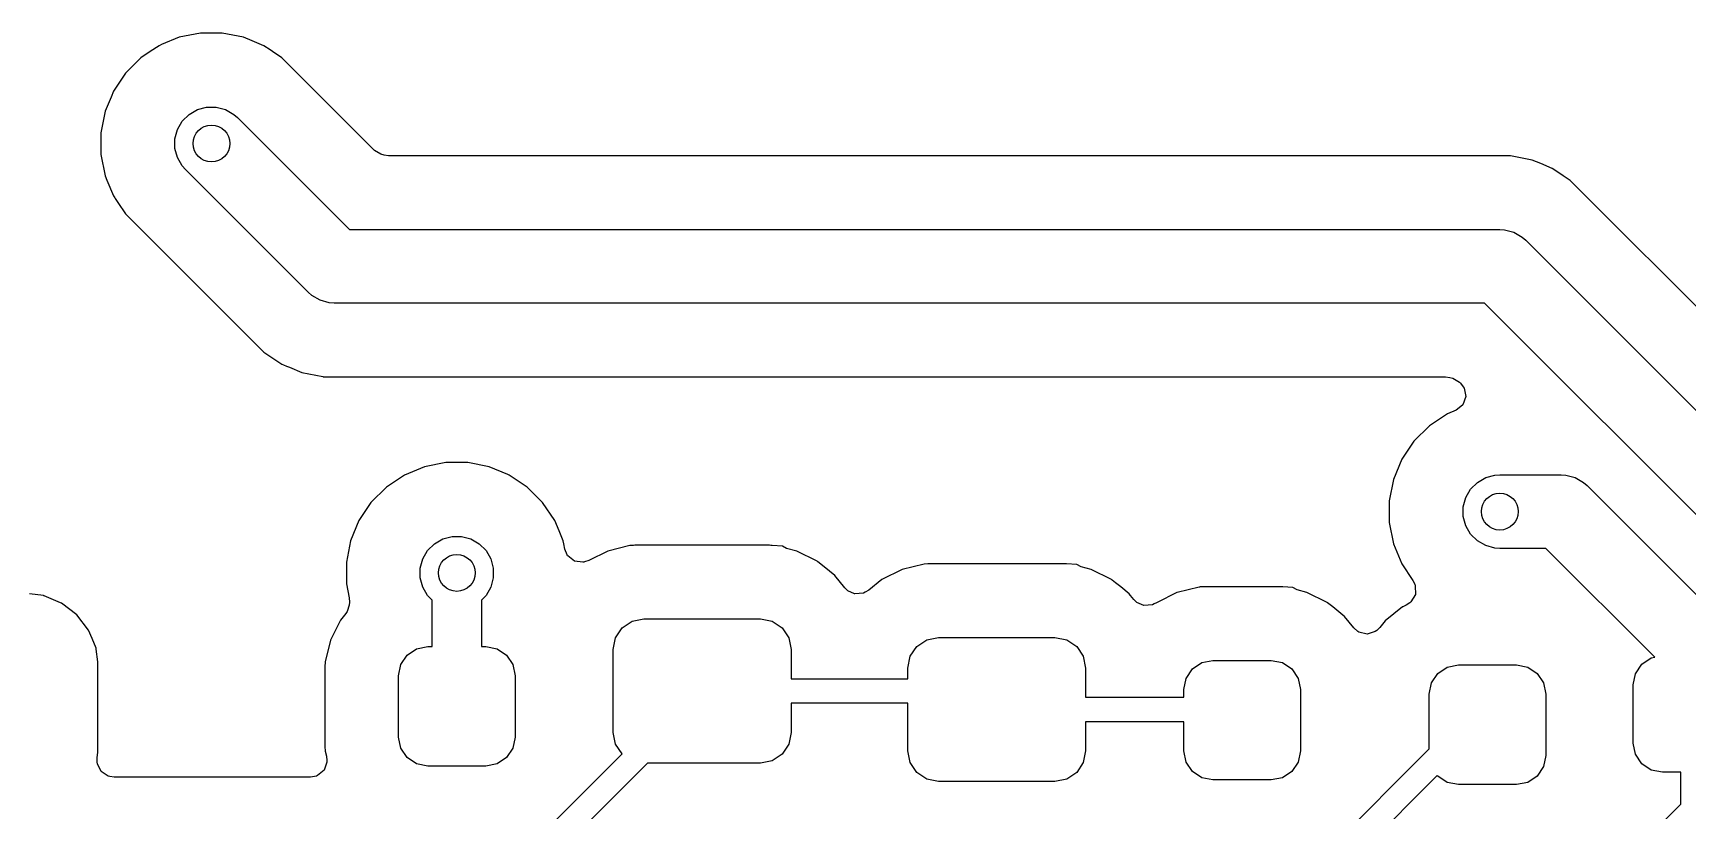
# Model space of a CAD drawing. Header units: inches. Extents: x 1.32 to 5.22, y -7.01 to -1.14.
# Drawn here: x 2.364 to 2.895, y -5.155 to -4.905 of the extents above; entities that cross this region are included whole.
import ezdxf

# ---------------------------------------------------------------- set-up
doc = ezdxf.new("R2010")
doc.units = ezdxf.units.IN
doc.header["$MEASUREMENT"] = 0
doc.layers.add('B.Cu', color=153, linetype='CONTINUOUS', true_color=0x4d7fc4)

msp = doc.modelspace()

# ---------------------------------------------------------------- linework, layer by layer
at = {"layer": 'B.Cu', "linetype": 'CONTINUOUS'}
for p, q in [((2.41777, -4.90549), (2.41092, -4.90685)), ((2.42475, -4.90549), (2.41777, -4.90549)), ((2.41777, -4.90549), (2.41777, -4.90549)), ((2.41777, -4.90549), (2.41777, -4.90549)), ((2.4316, -4.90685), (2.42475, -4.90549)), ((2.42475, -4.90549), (2.42475, -4.90549)), ((2.42475, -4.90549), (2.42475, -4.90549)), ((2.40161, -4.91144), (2.39866, -4.91341)), ((2.40447, -4.90953), (2.40161, -4.91144)), ((2.40528, -4.90919), (2.40447, -4.90953)), ((2.40447, -4.90953), (2.40447, -4.90953)), ((2.41092, -4.90685), (2.40528, -4.90919)), ((2.40528, -4.90919), (2.40528, -4.90919)), ((2.41092, -4.90685), (2.41092, -4.90685)), ((2.43438, -4.90801), (2.4316, -4.90685)), ((2.4316, -4.90685), (2.4316, -4.90685)), ((2.4316, -4.90685), (2.4316, -4.90685)), ((2.43805, -4.90953), (2.43438, -4.90801)), ((2.43438, -4.90801), (2.43438, -4.90801)), ((2.44011, -4.9109), (2.43805, -4.90953)), ((2.43805, -4.90953), (2.43805, -4.90953)), ((2.43805, -4.90953), (2.43805, -4.90953)), ((2.44091, -4.91144), (2.44011, -4.9109)), ((2.44386, -4.91341), (2.44091, -4.91144)), ((2.39866, -4.91341), (2.39372, -4.91834)), ((2.47359, -4.94314), (2.44386, -4.91341)), ((2.44386, -4.91341), (2.44386, -4.91341)), ((2.44386, -4.91341), (2.44386, -4.91341)), ((2.3922, -4.92063), (2.38984, -4.92415)), ((2.39372, -4.91834), (2.3922, -4.92063)), ((2.3922, -4.92063), (2.3922, -4.92063)), ((2.38906, -4.92605), (2.38717, -4.9306)), ((2.38984, -4.92415), (2.38906, -4.92605)), ((2.38984, -4.92415), (2.38984, -4.92415)), ((2.38717, -4.9306), (2.38581, -4.93745)), ((2.38717, -4.9306), (2.38717, -4.9306)), ((2.38717, -4.9306), (2.38717, -4.9306)), ((2.41189, -4.93375), (2.41407, -4.93157)), ((2.41407, -4.93157), (2.41674, -4.93003)), ((2.41674, -4.93003), (2.41972, -4.92923)), ((2.41972, -4.92923), (2.4228, -4.92923)), ((2.4228, -4.92923), (2.42578, -4.93003)), ((2.42578, -4.93003), (2.42845, -4.93157)), ((2.42845, -4.93157), (2.42961, -4.93259)), ((2.42961, -4.93259), (2.46552, -4.9685)), ((2.38581, -4.93745), (2.38581, -4.94444)), ((2.40955, -4.9394), (2.41035, -4.93642)), ((2.41035, -4.93642), (2.41189, -4.93375)), ((2.40955, -4.94249), (2.40955, -4.9394)), ((2.41035, -4.94546), (2.40955, -4.94249)), ((2.47567, -4.94437), (2.47359, -4.94314)), ((2.38581, -4.94444), (2.38717, -4.95129)), ((2.41189, -4.94813), (2.41035, -4.94546)), ((2.41291, -4.9493), (2.41189, -4.94813)), ((2.47666, -4.94466), (2.47567, -4.94437)), ((2.47804, -4.94486), (2.47666, -4.94466)), ((2.83814, -4.94486), (2.47804, -4.94486)), ((2.84499, -4.94622), (2.83814, -4.94486)), ((2.83814, -4.94486), (2.83814, -4.94486)), ((2.83814, -4.94486), (2.83814, -4.94486)), ((2.83814, -4.94486), (2.83814, -4.94486)), ((2.84777, -4.94738), (2.84499, -4.94622)), ((2.84499, -4.94622), (2.84499, -4.94622)), ((2.84499, -4.94622), (2.84499, -4.94622)), ((2.85144, -4.9489), (2.84777, -4.94738)), ((2.84777, -4.94738), (2.84777, -4.94738)), ((2.38717, -4.95129), (2.38717, -4.95129)), ((2.38717, -4.95129), (2.38775, -4.9527)), ((2.38775, -4.9527), (2.38775, -4.9527)), ((2.38775, -4.9527), (2.38984, -4.95774)), ((2.45228, -4.98867), (2.41291, -4.9493)), ((2.85492, -4.95122), (2.85144, -4.9489)), ((2.85144, -4.9489), (2.85144, -4.9489)), ((2.85144, -4.9489), (2.85144, -4.9489)), ((2.85501, -4.95129), (2.85492, -4.95122)), ((2.85492, -4.95122), (2.85492, -4.95122)), ((2.85725, -4.95278), (2.85501, -4.95129)), ((2.98596, -5.08149), (2.85725, -4.95278)), ((2.85725, -4.95278), (2.85725, -4.95278)), ((2.85725, -4.95278), (2.85725, -4.95278)), ((2.85725, -4.95278), (2.85725, -4.95278)), ((2.38984, -4.95774), (2.38984, -4.95774)), ((2.38984, -4.95774), (2.39028, -4.9584)), ((2.39028, -4.9584), (2.39028, -4.9584)), ((2.39028, -4.9584), (2.39041, -4.95859)), ((2.39041, -4.95859), (2.39041, -4.95859)), ((2.39041, -4.95859), (2.39123, -4.95981)), ((2.39123, -4.95981), (2.39123, -4.95981)), ((2.39123, -4.95981), (2.39372, -4.96354)), ((2.39372, -4.96354), (2.39372, -4.96354)), ((2.39372, -4.96354), (2.39372, -4.96354)), ((2.39372, -4.96354), (2.43309, -5.00291)), ((2.46552, -4.9685), (2.83465, -4.9685)), ((2.83465, -4.9685), (2.83619, -4.96861)), ((2.83619, -4.96861), (2.83917, -4.9694)), ((2.83917, -4.9694), (2.84184, -4.97094)), ((2.84184, -4.97094), (2.843, -4.97196)), ((2.843, -4.97196), (2.97635, -5.10531)), ((2.45344, -4.98969), (2.45228, -4.98867)), ((2.45611, -4.99123), (2.45344, -4.98969)), ((2.45909, -4.99202), (2.45611, -4.99123)), ((2.46063, -4.99213), (2.45909, -4.99202)), ((2.82975, -4.99213), (2.46063, -4.99213)), ((2.94981, -5.11218), (2.82975, -4.99213)), ((2.43309, -5.00291), (2.43763, -5.00745)), ((2.43763, -5.00745), (2.43803, -5.00785)), ((2.43803, -5.00785), (2.44384, -5.01173)), ((2.44384, -5.01173), (2.44384, -5.01173)), ((2.44384, -5.01173), (2.44384, -5.01173)), ((2.44384, -5.01173), (2.44442, -5.01197)), ((2.44442, -5.01197), (2.4454, -5.01238)), ((2.4454, -5.01238), (2.4454, -5.01238)), ((2.4454, -5.01238), (2.4463, -5.01275)), ((2.4463, -5.01275), (2.4463, -5.01275)), ((2.4463, -5.01275), (2.45029, -5.01441)), ((2.45029, -5.01441), (2.45702, -5.01574)), ((2.45702, -5.01574), (2.45711, -5.01576)), ((2.45711, -5.01576), (2.45714, -5.01577)), ((2.45714, -5.01577), (2.45714, -5.01577)), ((2.45714, -5.01577), (2.45714, -5.01577)), ((2.45714, -5.01577), (2.81724, -5.01577)), ((2.81724, -5.01577), (2.81861, -5.01597)), ((2.81861, -5.01597), (2.81961, -5.01626)), ((2.81961, -5.01626), (2.82168, -5.01749)), ((2.82168, -5.01749), (2.82207, -5.01788)), ((2.82207, -5.01788), (2.82291, -5.01899)), ((2.82375, -5.02216), (2.82279, -5.02474)), ((2.82291, -5.01899), (2.82317, -5.01947)), ((2.82317, -5.01947), (2.82375, -5.02216)), ((2.81785, -5.02764), (2.81205, -5.03152)), ((2.82063, -5.02649), (2.81785, -5.02764)), ((2.81785, -5.02764), (2.81785, -5.02764)), ((2.81785, -5.02764), (2.81785, -5.02764)), ((2.82267, -5.0249), (2.82063, -5.02649)), ((2.82279, -5.02474), (2.82267, -5.0249)), ((2.81205, -5.03152), (2.80711, -5.03645)), ((2.81205, -5.03152), (2.81205, -5.03152)), ((2.81205, -5.03152), (2.81205, -5.03152)), ((2.80711, -5.03646), (2.80323, -5.04226)), ((2.80711, -5.03645), (2.80711, -5.03646)), ((2.80711, -5.03646), (2.80711, -5.03646)), ((2.49651, -5.04329), (2.48966, -5.04465)), ((2.50349, -5.04329), (2.49651, -5.04329)), ((2.49651, -5.04329), (2.49651, -5.04329)), ((2.49651, -5.04329), (2.49651, -5.04329)), ((2.51034, -5.04465), (2.50349, -5.04329)), ((2.50349, -5.04329), (2.50349, -5.04329)), ((2.50349, -5.04329), (2.50349, -5.04329)), ((2.80323, -5.04226), (2.80056, -5.04871)), ((2.80323, -5.04226), (2.80323, -5.04226)), ((2.80323, -5.04226), (2.80323, -5.04226)), ((2.48321, -5.04732), (2.4774, -5.0512)), ((2.48966, -5.04465), (2.48321, -5.04732)), ((2.48321, -5.04732), (2.48321, -5.04732)), ((2.48321, -5.04732), (2.48321, -5.04732)), ((2.48966, -5.04465), (2.48966, -5.04465)), ((2.48966, -5.04465), (2.48966, -5.04465)), ((2.51633, -5.04713), (2.51034, -5.04465)), ((2.51034, -5.04465), (2.51034, -5.04465)), ((2.51034, -5.04465), (2.51034, -5.04465)), ((2.51679, -5.04732), (2.51633, -5.04713)), ((2.5226, -5.0512), (2.51679, -5.04732)), ((2.51679, -5.04732), (2.51679, -5.04732)), ((2.51679, -5.04732), (2.51679, -5.04732)), ((2.51679, -5.04732), (2.51679, -5.04732)), ((2.80056, -5.04871), (2.79919, -5.05556)), ((2.80056, -5.04871), (2.80056, -5.04871)), ((2.80056, -5.04871), (2.80056, -5.04871)), ((2.82746, -5.04968), (2.83013, -5.04814)), ((2.83013, -5.04814), (2.8331, -5.04735)), ((2.8331, -5.04735), (2.83465, -5.04724)), ((2.83465, -5.04724), (2.85433, -5.04724)), ((2.85433, -5.04724), (2.85587, -5.04735)), ((2.85587, -5.04735), (2.85885, -5.04814)), ((2.85885, -5.04814), (2.86152, -5.04968)), ((2.4774, -5.0512), (2.47246, -5.05614)), ((2.4774, -5.0512), (2.4774, -5.0512)), ((2.4774, -5.0512), (2.4774, -5.0512)), ((2.52754, -5.05614), (2.5226, -5.0512)), ((2.5226, -5.0512), (2.5226, -5.0512)), ((2.5226, -5.0512), (2.5226, -5.0512)), ((2.82294, -5.05751), (2.82373, -5.05454)), ((2.82373, -5.05454), (2.82528, -5.05187)), ((2.82528, -5.05187), (2.82746, -5.04968)), ((2.86152, -5.04968), (2.86268, -5.0507)), ((2.86268, -5.0507), (2.90501, -5.09303)), ((2.47246, -5.05614), (2.46858, -5.06195)), ((2.47246, -5.05614), (2.47246, -5.05614)), ((2.47246, -5.05614), (2.47246, -5.05614)), ((2.53142, -5.06195), (2.52754, -5.05614)), ((2.52754, -5.05614), (2.52754, -5.05614)), ((2.52754, -5.05614), (2.52754, -5.05614)), ((2.79919, -5.05556), (2.79919, -5.06255)), ((2.82294, -5.0606), (2.82294, -5.05751)), ((2.46858, -5.06195), (2.46591, -5.0684)), ((2.46858, -5.06195), (2.46858, -5.06195)), ((2.46858, -5.06195), (2.46858, -5.06195)), ((2.53279, -5.06526), (2.53142, -5.06195)), ((2.53142, -5.06195), (2.53142, -5.06195)), ((2.53409, -5.0684), (2.53279, -5.06526)), ((2.79919, -5.06255), (2.80056, -5.0694)), ((2.82373, -5.06358), (2.82294, -5.0606)), ((2.82528, -5.06625), (2.82373, -5.06358)), ((2.46591, -5.0684), (2.46455, -5.07525)), ((2.46591, -5.0684), (2.46591, -5.0684)), ((2.46591, -5.0684), (2.46591, -5.0684)), ((2.49063, -5.07155), (2.49281, -5.06937)), ((2.49281, -5.06937), (2.49548, -5.06783)), ((2.49548, -5.06783), (2.49846, -5.06703)), ((2.49846, -5.06703), (2.50154, -5.06703)), ((2.50154, -5.06703), (2.50452, -5.06783)), ((2.50452, -5.06783), (2.50719, -5.06937)), ((2.50719, -5.06937), (2.50937, -5.07155)), ((2.53429, -5.0694), (2.53409, -5.0684)), ((2.53464, -5.07116), (2.53429, -5.0694)), ((2.55549, -5.06997), (2.54842, -5.07173)), ((2.55666, -5.06989), (2.55549, -5.06997)), ((2.55713, -5.06986), (2.55666, -5.06989)), ((2.55666, -5.06989), (2.55666, -5.06989)), ((2.60035, -5.06986), (2.55713, -5.06986)), ((2.60076, -5.06989), (2.60035, -5.06986)), ((2.60035, -5.06986), (2.60035, -5.06986)), ((2.60113, -5.06991), (2.60076, -5.06989)), ((2.60076, -5.06989), (2.60076, -5.06989)), ((2.60448, -5.07014), (2.60113, -5.06991)), ((2.60582, -5.07093), (2.60448, -5.07014)), ((2.80056, -5.0694), (2.80056, -5.0694)), ((2.80056, -5.0694), (2.80056, -5.0694)), ((2.80056, -5.0694), (2.80321, -5.0758)), ((2.82746, -5.06843), (2.82528, -5.06625)), ((2.83013, -5.06997), (2.82746, -5.06843)), ((2.8331, -5.07077), (2.83013, -5.06997)), ((2.46455, -5.07525), (2.46455, -5.07525)), ((2.46455, -5.07525), (2.46455, -5.08223)), ((2.48829, -5.0772), (2.48909, -5.07422)), ((2.48909, -5.07422), (2.49063, -5.07155)), ((2.50937, -5.07155), (2.51091, -5.07422)), ((2.51091, -5.07422), (2.51171, -5.0772)), ((2.53541, -5.07297), (2.53464, -5.07116)), ((2.53556, -5.0732), (2.53541, -5.07297)), ((2.5356, -5.07325), (2.53556, -5.0732)), ((2.53773, -5.07498), (2.5356, -5.07325)), ((2.54046, -5.07529), (2.53773, -5.07498)), ((2.54071, -5.07524), (2.54046, -5.07529)), ((2.541, -5.07519), (2.54071, -5.07524)), ((2.54232, -5.07476), (2.541, -5.07519)), ((2.54842, -5.07173), (2.54232, -5.07476)), ((2.60906, -5.07173), (2.60582, -5.07093)), ((2.61558, -5.07497), (2.60906, -5.07173)), ((2.60906, -5.07173), (2.60906, -5.07173)), ((2.6156, -5.07498), (2.61558, -5.07497)), ((2.61569, -5.07504), (2.6156, -5.07498)), ((2.61579, -5.07513), (2.61569, -5.07504)), ((2.61569, -5.07504), (2.61569, -5.07504)), ((2.61787, -5.07681), (2.61579, -5.07513)), ((2.64998, -5.07588), (2.64291, -5.07764)), ((2.65115, -5.0758), (2.64998, -5.07588)), ((2.65162, -5.07577), (2.65115, -5.0758)), ((2.65115, -5.0758), (2.65115, -5.0758)), ((2.69484, -5.07577), (2.65162, -5.07577)), ((2.69525, -5.0758), (2.69484, -5.07577)), ((2.69484, -5.07577), (2.69484, -5.07577)), ((2.69559, -5.07582), (2.69525, -5.0758)), ((2.69525, -5.0758), (2.69525, -5.0758)), ((2.69897, -5.07605), (2.69559, -5.07582)), ((2.70031, -5.07683), (2.69897, -5.07605)), ((2.80321, -5.0758), (2.80323, -5.07585)), ((2.80323, -5.07585), (2.80323, -5.07585)), ((2.80323, -5.07585), (2.80675, -5.08111)), ((2.83465, -5.07087), (2.8331, -5.07077)), ((2.84944, -5.07087), (2.83465, -5.07087)), ((2.88437, -5.1058), (2.84944, -5.07087)), ((2.48829, -5.08028), (2.48829, -5.0772)), ((2.48909, -5.08326), (2.48829, -5.08028)), ((2.51171, -5.08028), (2.51091, -5.08326)), ((2.51171, -5.0772), (2.51171, -5.08028)), ((2.62126, -5.07953), (2.61787, -5.07681)), ((2.62446, -5.08352), (2.62126, -5.07953)), ((2.62126, -5.07953), (2.62126, -5.07953)), ((2.62126, -5.07953), (2.62126, -5.07953)), ((2.63639, -5.08087), (2.6322, -5.08424)), ((2.64291, -5.07764), (2.63639, -5.08087)), ((2.64291, -5.07764), (2.64291, -5.07764)), ((2.70354, -5.07764), (2.70031, -5.07683)), ((2.70355, -5.07764), (2.70354, -5.07764)), ((2.71007, -5.08087), (2.70355, -5.07764)), ((2.71009, -5.08088), (2.71007, -5.08087)), ((2.71018, -5.08095), (2.71009, -5.08088)), ((2.71027, -5.08104), (2.71018, -5.08095)), ((2.71018, -5.08095), (2.71018, -5.08095)), ((2.71133, -5.08189), (2.71027, -5.08104)), ((2.80675, -5.08111), (2.80735, -5.08237)), ((2.36739, -5.08602), (2.36284, -5.08542)), ((2.36744, -5.08604), (2.36739, -5.08602)), ((2.36755, -5.08609), (2.36744, -5.08604)), ((2.37288, -5.08829), (2.36755, -5.08609)), ((2.46455, -5.08223), (2.46455, -5.08223)), ((2.46455, -5.08223), (2.46455, -5.08223)), ((2.46455, -5.08223), (2.46545, -5.08676)), ((2.49063, -5.08593), (2.48909, -5.08326)), ((2.49213, -5.08743), (2.49063, -5.08593)), ((2.50937, -5.08593), (2.50787, -5.08743)), ((2.51091, -5.08326), (2.50937, -5.08593)), ((2.6252, -5.08426), (2.62446, -5.08352)), ((2.62544, -5.08445), (2.6252, -5.08426)), ((2.62763, -5.08546), (2.62544, -5.08445)), ((2.62544, -5.08445), (2.62544, -5.08445)), ((2.6277, -5.08547), (2.62763, -5.08546)), ((2.63044, -5.08518), (2.6277, -5.08547)), ((2.6277, -5.08547), (2.6277, -5.08547)), ((2.63101, -5.08494), (2.63044, -5.08518)), ((2.6322, -5.08424), (2.63101, -5.08494)), ((2.71302, -5.08324), (2.71133, -5.08189)), ((2.71572, -5.08541), (2.71302, -5.08324)), ((2.71575, -5.08544), (2.71572, -5.08541)), ((2.71572, -5.08541), (2.71572, -5.08541)), ((2.71572, -5.08541), (2.71572, -5.08541)), ((2.71616, -5.08595), (2.71575, -5.08544)), ((2.71723, -5.08728), (2.71616, -5.08595)), ((2.71616, -5.08595), (2.71616, -5.08595)), ((2.71616, -5.08595), (2.71616, -5.08595)), ((2.73105, -5.08505), (2.72474, -5.08818)), ((2.73116, -5.08499), (2.73105, -5.08505)), ((2.73814, -5.08326), (2.73116, -5.08499)), ((2.7382, -5.08325), (2.73814, -5.08326)), ((2.7383, -5.08325), (2.7382, -5.08325)), ((2.73849, -5.08324), (2.7383, -5.08325)), ((2.73962, -5.08316), (2.73849, -5.08324)), ((2.73971, -5.08315), (2.73962, -5.08316)), ((2.73975, -5.08315), (2.73971, -5.08315)), ((2.76419, -5.08315), (2.73975, -5.08315)), ((2.76472, -5.08319), (2.76419, -5.08315)), ((2.76419, -5.08315), (2.76419, -5.08315)), ((2.76499, -5.0832), (2.76472, -5.08319)), ((2.76472, -5.08319), (2.76472, -5.08319)), ((2.76829, -5.08343), (2.76499, -5.0832)), ((2.76963, -5.08421), (2.76829, -5.08343)), ((2.77276, -5.08499), (2.76963, -5.08421)), ((2.77921, -5.08819), (2.77276, -5.08499)), ((2.77276, -5.08499), (2.77276, -5.08499)), ((2.80756, -5.08565), (2.80614, -5.08797)), ((2.80735, -5.08237), (2.80751, -5.0829)), ((2.80751, -5.0829), (2.80756, -5.08565)), ((2.37314, -5.0884), (2.37288, -5.08829)), ((2.37288, -5.08829), (2.37288, -5.08829)), ((2.37808, -5.09219), (2.37314, -5.0884)), ((2.37314, -5.0884), (2.37314, -5.0884)), ((2.46437, -5.09175), (2.46269, -5.09384)), ((2.46478, -5.09114), (2.46437, -5.09175)), ((2.46479, -5.09113), (2.46478, -5.09114)), ((2.46544, -5.08911), (2.46479, -5.09113)), ((2.46552, -5.08815), (2.46544, -5.08911)), ((2.46545, -5.08676), (2.46552, -5.08815)), ((2.49213, -5.10236), (2.49213, -5.08743)), ((2.50787, -5.08743), (2.50787, -5.10236)), ((2.71797, -5.08802), (2.71723, -5.08728)), ((2.7182, -5.08821), (2.71797, -5.08802)), ((2.7204, -5.08922), (2.7182, -5.08821)), ((2.72047, -5.08923), (2.7204, -5.08922)), ((2.7232, -5.08894), (2.72047, -5.08923)), ((2.72379, -5.0887), (2.7232, -5.08894)), ((2.72455, -5.0883), (2.72379, -5.0887)), ((2.72474, -5.08818), (2.72455, -5.0883)), ((2.7793, -5.08826), (2.77921, -5.08819)), ((2.7794, -5.08834), (2.7793, -5.08826)), ((2.7793, -5.08826), (2.7793, -5.08826)), ((2.78103, -5.08966), (2.7794, -5.08834)), ((2.78169, -5.09019), (2.78103, -5.08966)), ((2.78432, -5.0923), (2.78169, -5.09019)), ((2.78169, -5.09019), (2.78169, -5.09019)), ((2.80348, -5.08966), (2.79789, -5.09415)), ((2.80349, -5.08966), (2.80348, -5.08966)), ((2.80348, -5.08966), (2.80348, -5.08966)), ((2.80463, -5.08909), (2.80349, -5.08966)), ((2.80349, -5.08966), (2.80349, -5.08966)), ((2.80349, -5.08966), (2.80349, -5.08966)), ((2.80349, -5.08966), (2.80349, -5.08966)), ((2.80575, -5.08832), (2.80463, -5.08909)), ((2.80614, -5.08797), (2.80575, -5.08832)), ((2.38187, -5.09713), (2.37808, -5.09219)), ((2.38295, -5.09974), (2.38187, -5.09713)), ((2.46269, -5.09384), (2.4595, -5.10027)), ((2.55095, -5.09958), (2.55308, -5.09639)), ((2.55308, -5.09639), (2.55627, -5.09425)), ((2.55627, -5.09425), (2.56004, -5.0935)), ((2.56004, -5.0935), (2.59744, -5.0935)), ((2.59744, -5.0935), (2.60121, -5.09425)), ((2.60121, -5.09425), (2.6044, -5.09639)), ((2.6044, -5.09639), (2.60653, -5.09958)), ((2.78479, -5.09268), (2.78432, -5.0923)), ((2.78432, -5.0923), (2.78432, -5.0923)), ((2.78777, -5.09639), (2.78479, -5.09268)), ((2.78479, -5.09268), (2.78479, -5.09268)), ((2.78909, -5.09754), (2.78777, -5.09639)), ((2.79516, -5.09723), (2.79471, -5.09755)), ((2.79618, -5.09629), (2.79516, -5.09723)), ((2.79789, -5.09415), (2.79618, -5.09629)), ((2.79789, -5.09415), (2.79789, -5.09415)), ((2.79789, -5.09415), (2.79789, -5.09415)), ((2.38426, -5.1029), (2.38295, -5.09974)), ((2.4595, -5.10027), (2.45777, -5.10723)), ((2.4595, -5.10027), (2.4595, -5.10027)), ((2.48707, -5.10307), (2.49065, -5.10236)), ((2.49065, -5.10236), (2.49213, -5.10236)), ((2.50787, -5.10236), (2.50935, -5.10236)), ((2.50935, -5.10236), (2.51293, -5.10307)), ((2.5502, -5.10335), (2.55095, -5.09958)), ((2.60653, -5.09958), (2.60728, -5.10335)), ((2.64543, -5.10549), (2.64757, -5.10229)), ((2.64757, -5.10229), (2.65076, -5.10016)), ((2.65076, -5.10016), (2.65453, -5.09941)), ((2.65453, -5.09941), (2.69193, -5.09941)), ((2.69193, -5.09941), (2.6957, -5.10016)), ((2.6957, -5.10016), (2.69889, -5.10229)), ((2.69889, -5.10229), (2.70102, -5.10549)), ((2.78944, -5.09774), (2.78909, -5.09754)), ((2.7921, -5.09842), (2.78944, -5.09774)), ((2.78944, -5.09774), (2.78944, -5.09774)), ((2.79471, -5.09755), (2.7921, -5.09842)), ((2.38428, -5.10304), (2.38426, -5.1029)), ((2.3843, -5.1032), (2.38428, -5.10304)), ((2.38483, -5.10723), (2.3843, -5.1032)), ((2.38486, -5.10751), (2.38483, -5.10723)), ((2.38486, -5.1362), (2.38486, -5.10751)), ((2.38486, -5.10751), (2.38486, -5.10751)), ((2.45777, -5.10723), (2.45766, -5.10884)), ((2.48201, -5.10813), (2.48404, -5.1051)), ((2.48404, -5.1051), (2.48707, -5.10307)), ((2.51293, -5.10307), (2.51596, -5.1051)), ((2.51596, -5.1051), (2.51799, -5.10813)), ((2.5502, -5.12992), (2.5502, -5.10335)), ((2.60728, -5.10335), (2.60728, -5.1127)), ((2.64469, -5.10925), (2.64543, -5.10549)), ((2.70102, -5.10549), (2.70177, -5.10925)), ((2.73601, -5.10953), (2.73904, -5.1075)), ((2.73904, -5.1075), (2.74262, -5.10679)), ((2.74262, -5.10679), (2.76132, -5.10679)), ((2.76132, -5.10679), (2.7649, -5.1075)), ((2.7649, -5.1075), (2.76793, -5.10953)), ((2.8802, -5.10805), (2.88323, -5.10603)), ((2.88323, -5.10603), (2.88437, -5.1058)), ((2.45766, -5.10884), (2.45766, -5.1343)), ((2.4813, -5.11171), (2.48201, -5.10813)), ((2.4813, -5.1314), (2.4813, -5.11171)), ((2.51799, -5.10813), (2.5187, -5.11171)), ((2.5187, -5.11171), (2.5187, -5.1314)), ((2.60728, -5.1127), (2.64469, -5.1127)), ((2.64469, -5.1127), (2.64469, -5.10925)), ((2.70177, -5.10925), (2.70177, -5.1186)), ((2.73327, -5.11614), (2.73398, -5.11256)), ((2.73398, -5.11256), (2.73601, -5.10953)), ((2.76793, -5.10953), (2.76996, -5.11256)), ((2.76996, -5.11256), (2.77067, -5.11614)), ((2.81272, -5.11404), (2.81475, -5.11101)), ((2.81475, -5.11101), (2.81778, -5.10898)), ((2.81778, -5.10898), (2.82136, -5.10827)), ((2.82136, -5.10827), (2.84006, -5.10827)), ((2.84006, -5.10827), (2.84364, -5.10898)), ((2.84364, -5.10898), (2.84667, -5.11101)), ((2.84667, -5.11101), (2.8487, -5.11404)), ((2.87746, -5.11467), (2.87817, -5.11109)), ((2.87817, -5.11109), (2.8802, -5.10805)), ((2.73327, -5.1186), (2.73327, -5.11614)), ((2.77067, -5.11614), (2.77067, -5.13583)), ((2.81201, -5.11762), (2.81272, -5.11404)), ((2.81201, -5.13518), (2.81201, -5.11762)), ((2.8487, -5.11404), (2.84941, -5.11762)), ((2.84941, -5.11762), (2.84941, -5.1373)), ((2.87746, -5.13337), (2.87746, -5.11467)), ((2.64469, -5.12057), (2.60728, -5.12057)), ((2.60728, -5.12057), (2.60728, -5.12992)), ((2.64469, -5.13583), (2.64469, -5.12057)), ((2.70177, -5.1186), (2.73327, -5.1186)), ((2.73327, -5.12648), (2.70177, -5.12648)), ((2.70177, -5.12648), (2.70177, -5.13583)), ((2.73327, -5.13583), (2.73327, -5.12648)), ((2.45766, -5.1343), (2.45767, -5.1344)), ((2.45767, -5.1344), (2.45777, -5.13588)), ((2.48201, -5.13498), (2.4813, -5.1314)), ((2.5187, -5.1314), (2.51799, -5.13498)), ((2.55095, -5.13369), (2.5502, -5.12992)), ((2.55302, -5.13679), (2.55095, -5.13369)), ((2.60653, -5.13369), (2.6044, -5.13688)), ((2.60728, -5.12992), (2.60653, -5.13369)), ((2.87817, -5.13694), (2.87746, -5.13337)), ((2.38462, -5.13807), (2.38486, -5.13625)), ((2.38463, -5.13943), (2.38462, -5.13807)), ((2.38471, -5.13996), (2.38463, -5.13943)), ((2.38486, -5.13625), (2.38486, -5.1362)), ((2.45829, -5.13946), (2.45741, -5.14206)), ((2.45777, -5.13588), (2.45777, -5.13588)), ((2.45777, -5.13588), (2.45777, -5.13588)), ((2.45777, -5.13588), (2.45818, -5.13753)), ((2.45818, -5.13753), (2.45832, -5.13891)), ((2.45832, -5.13891), (2.45829, -5.13946)), ((2.48404, -5.13801), (2.48201, -5.13498)), ((2.48707, -5.14004), (2.48404, -5.13801)), ((2.51596, -5.13801), (2.51293, -5.14004)), ((2.5141, -5.17571), (2.55302, -5.13679)), ((2.51799, -5.13498), (2.51596, -5.13801)), ((2.56118, -5.13976), (2.51848, -5.18246)), ((2.59744, -5.13976), (2.56118, -5.13976)), ((2.60121, -5.13901), (2.59744, -5.13976)), ((2.6044, -5.13688), (2.60121, -5.13901)), ((2.64543, -5.13959), (2.64469, -5.13583)), ((2.64757, -5.14279), (2.64543, -5.13959)), ((2.70102, -5.13959), (2.69889, -5.14279)), ((2.70177, -5.13583), (2.70102, -5.13959)), ((2.73398, -5.13941), (2.73327, -5.13583)), ((2.73601, -5.14244), (2.73398, -5.13941)), ((2.76666, -5.18053), (2.81201, -5.13518)), ((2.76996, -5.13941), (2.76793, -5.14244)), ((2.77067, -5.13583), (2.76996, -5.13941)), ((2.84941, -5.1373), (2.8487, -5.14088)), ((2.8802, -5.13998), (2.87817, -5.13694)), ((2.38584, -5.14243), (2.38471, -5.13996)), ((2.38816, -5.14392), (2.38584, -5.14243)), ((2.38869, -5.14407), (2.38816, -5.14392)), ((2.39007, -5.14427), (2.38869, -5.14407)), ((2.45309, -5.14427), (2.39007, -5.14427)), ((2.45493, -5.14391), (2.45309, -5.14427)), ((2.45526, -5.14378), (2.45493, -5.14391)), ((2.45741, -5.14206), (2.45526, -5.14378)), ((2.49065, -5.14075), (2.48707, -5.14004)), ((2.50935, -5.14075), (2.49065, -5.14075)), ((2.51293, -5.14004), (2.50935, -5.14075)), ((2.65076, -5.14492), (2.64757, -5.14279)), ((2.65453, -5.14567), (2.65076, -5.14492)), ((2.6957, -5.14492), (2.69193, -5.14567)), ((2.69889, -5.14279), (2.6957, -5.14492)), ((2.73904, -5.14447), (2.73601, -5.14244)), ((2.74262, -5.14518), (2.73904, -5.14447)), ((2.7649, -5.14447), (2.76132, -5.14518)), ((2.76793, -5.14244), (2.7649, -5.14447)), ((2.81461, -5.14371), (2.77061, -5.18771)), ((2.81475, -5.14391), (2.81461, -5.14371)), ((2.81778, -5.14594), (2.81475, -5.14391)), ((2.84667, -5.14391), (2.84364, -5.14594)), ((2.8487, -5.14088), (2.84667, -5.14391)), ((2.88323, -5.142), (2.8802, -5.13998)), ((2.88681, -5.14272), (2.88323, -5.142)), ((2.89272, -5.14272), (2.88681, -5.14272)), ((2.89272, -5.1529), (2.89272, -5.14272)), ((2.69193, -5.14567), (2.65453, -5.14567)), ((2.76132, -5.14518), (2.74262, -5.14518)), ((2.82136, -5.14665), (2.81778, -5.14594)), ((2.84006, -5.14665), (2.82136, -5.14665)), ((2.84364, -5.14594), (2.84006, -5.14665)), ((2.85024, -5.19537), (2.89272, -5.1529))]:
    msp.add_line(p, q, dxfattribs=at)
at = {"layer": 'B.Cu'}
for centre in [(2.42126, -4.94094), (2.83465, -5.05906), (2.5, -5.07874)]:
    msp.add_circle(centre, 0.00591, dxfattribs=at)

doc.saveas('drawing.dxf')
